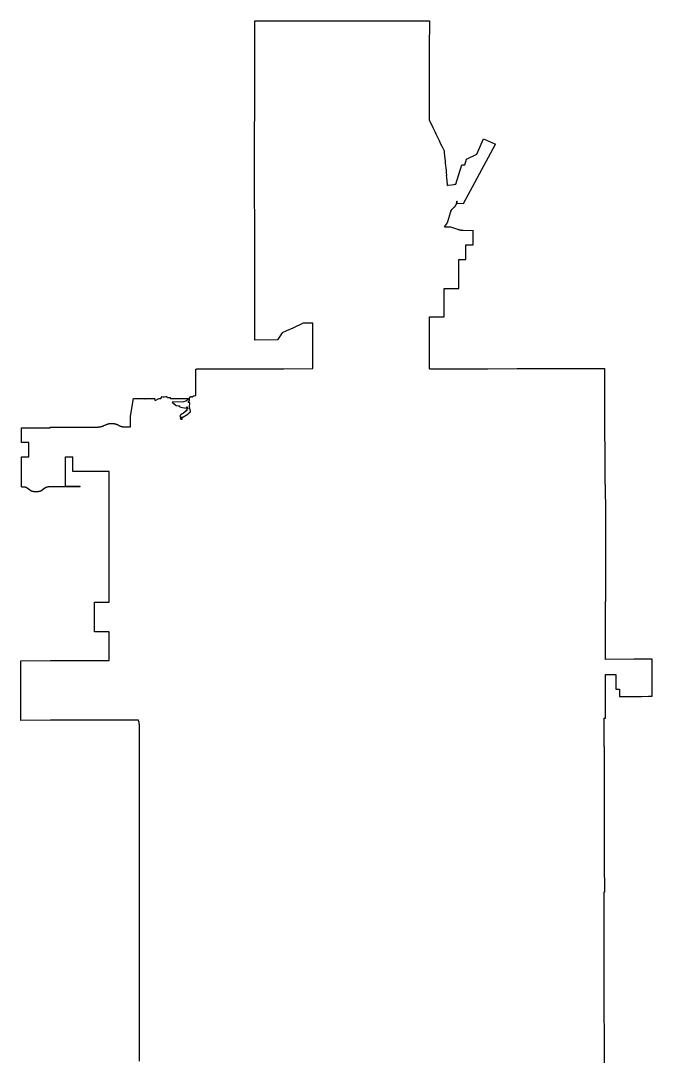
# Model space of a CAD drawing. Extents: x 573230 to 748912, y 867388 to 1055194.
# Drawn here: x 686541 to 743723, y 961424 to 1055194 of the extents above; entities that cross this region are included whole.
import ezdxf

# ---------------------------------------------------------------- set-up
doc = ezdxf.new("R2010")
doc.units = 0
doc.layers.add('4', color=7, linetype='Continuous')

msp = doc.modelspace()

# ---------------------------------------------------------------- linework, layer by layer
at = {"layer": '4'}
for points in [[(707735.429, 1052670.442), (707737.744, 1055177.134)], [(707737.744, 1055177.134), (710344.24, 1055178.143)], [(710344.24, 1055178.143), (712982.529, 1055179.509)], [(712982.529, 1055179.509), (715619.694, 1055181.957)], [(715619.694, 1055181.957), (718259.929, 1055186.005)], [(718259.929, 1055186.005), (723540.4, 1055194.1)], [(723540.4, 1055194.1), (723531.771, 1052701.685)], [(707732.304, 1050033.095), (707735.429, 1052670.442)], [(723531.771, 1052701.685), (723528.739, 1050064.283)], [(707735.012, 1047399.136), (707732.304, 1050033.095)], [(723528.739, 1050064.283), (723531.446, 1047428.465)], [(723531.446, 1047428.465), (723533.17, 1046190.345)], [(707719.569, 1044758.124), (707735.012, 1047399.136)], [(723533.17, 1046190.345), (723724.438, 1045793.327)], [(723724.438, 1045793.327), (723851.612, 1045529.349)], [(707717.8, 1042127.128), (707719.569, 1044758.124)], [(723851.612, 1045529.349), (724032.919, 1045153.008)], [(724032.919, 1045153.008), (724135.015, 1044941.085)], [(724135.015, 1044941.085), (724239.629, 1044723.936)], [(724239.629, 1044723.936), (724357.216, 1044479.859)], [(724357.216, 1044479.859), (724419.798, 1044349.956)], [(724419.798, 1044349.956), (724563.028, 1044052.652)], [(724563.028, 1044052.652), (724662.854, 1043845.441)], [(724662.854, 1043845.441), (724811.726, 1043536.426)], [(726635.731, 1038650.348), (729525.339, 1044010.825)], [(727842.585, 1043121.757), (728452.66, 1044490.057)], [(728452.66, 1044490.057), (729525.339, 1044010.825)], [(724811.726, 1043536.426), (724865.98, 1043423.811)], [(724865.98, 1043423.811), (724882.705, 1043263.682)], [(724882.705, 1043263.682), (724917.401, 1042931.489)], [(724917.401, 1042931.489), (724941.293, 1042702.733)], [(726891.683, 1042648.966), (727842.585, 1043121.757)], [(707719.382, 1039482.418), (707717.8, 1042127.128)], [(724941.293, 1042702.733), (724961.03, 1042513.761)], [(724961.03, 1042513.761), (724984.403, 1042289.978)], [(724984.403, 1042289.978), (725007.257, 1042071.168)], [(725007.257, 1042071.168), (725030.11, 1041852.358)], [(725030.11, 1041852.358), (725046.731, 1041693.224)], [(725933.614, 1040395.967), (726466.827, 1042156.896)], [(726466.827, 1042156.896), (726742.77, 1042157.441)], [(726742.77, 1042157.441), (726891.683, 1042648.966)], [(725046.731, 1041693.224), (725072.701, 1041444.577)], [(725072.701, 1041444.577), (725100.749, 1041176.038)], [(725119.004, 1041002.046), (725100.749, 1041176.038)], [(725186.407, 1040359.616), (725119.004, 1041002.046)], [(725194.544, 1040282.065), (725186.407, 1040359.616)], [(725194.544, 1040282.065), (725256.81, 1040291.661)], [(725256.81, 1040291.661), (725553.22, 1040337.342)], [(725553.22, 1040337.342), (725780.469, 1040372.365)], [(725780.469, 1040372.365), (725834.81, 1040380.74)], [(725834.81, 1040380.74), (725933.614, 1040395.967)], [(707724.897, 1036845.74), (707719.382, 1039482.418)], [(725484.248, 1037923.584), (725485.199, 1037926.826), (725487.868, 1037935.53), (725490.688, 1037944.185), (725493.661, 1037952.789), (725496.785, 1037961.34), (725500.058, 1037969.835), (725503.48, 1037978.271), (725507.049, 1037986.645), (725510.766, 1037994.955), (725514.628, 1038003.199), (725518.634, 1038011.373), (725522.783, 1038019.476), (725527.074, 1038027.505), (725531.505, 1038035.457), (725536.075, 1038043.33), (725540.784, 1038051.121), (725545.628, 1038058.829), (725550.607, 1038066.45), (725555.719, 1038073.982), (725560.963, 1038081.424), (725566.337, 1038088.772), (725571.839, 1038096.024), (725577.467, 1038103.179), (725583.221, 1038110.234), (725589.097, 1038117.186), (725595.095, 1038124.035), (725601.213, 1038130.776), (725607.447, 1038137.409), (725613.798, 1038143.932), (725620.262, 1038150.342), (725626.838, 1038156.637)], [(725626.838, 1038156.637), (725829.585, 1038347.351)], [(725829.585, 1038347.351), (725833.249, 1038350.825), (725840.439, 1038357.809), (725847.517, 1038364.906), (725854.48, 1038372.116), (725861.328, 1038379.436), (725868.058, 1038386.864), (725874.668, 1038394.399), (725881.158, 1038402.039), (725887.524, 1038409.781), (725893.766, 1038417.623), (725899.883, 1038425.565), (725905.871, 1038433.602), (725911.731, 1038441.735), (725917.46, 1038449.96), (725923.057, 1038458.275), (725928.521, 1038466.679), (725933.85, 1038475.169), (725939.042, 1038483.742), (725944.097, 1038492.398), (725949.013, 1038501.133), (725953.79, 1038509.945), (725958.425, 1038518.833), (725962.917, 1038527.793), (725967.266, 1038536.824), (725971.47, 1038545.924), (725975.529, 1038555.089), (725979.44, 1038564.318), (725983.204, 1038573.608), (725986.819, 1038582.957), (725990.285, 1038592.362), (725993.6, 1038601.822), (725996.763, 1038611.333), (725999.774, 1038620.894), (726002.632, 1038630.501), (726005.337, 1038640.153), (726007.887, 1038649.847), (726010.282, 1038659.58), (726012.521, 1038669.35), (726014.604, 1038679.155), (726016.531, 1038688.992), (726018.3, 1038698.858), (726019.911, 1038708.751), (726021.365, 1038718.669), (726022.659, 1038728.608), (726023.795, 1038738.567)], [(726023.795, 1038738.567), (726036.393, 1038857.428)], [(726036.393, 1038857.428), (726070.719, 1038857.514)], [(726057.052, 1038684.008), (726070.719, 1038857.514)], [(726057.052, 1038684.008), (726635.731, 1038650.348)], [(725216.778, 1037007.642), (725484.248, 1037923.584)], [(707726.557, 1034202.619), (707724.897, 1036845.74)], [(724900.199, 1036543.711), (725097.364, 1036782.489)], [(724900.199, 1036543.711), (725198.831, 1036544.386)], [(725097.364, 1036782.489), (725103.697, 1036790.258), (725109.907, 1036798.127), (725115.989, 1036806.093), (725121.944, 1036814.156), (725127.77, 1036822.313), (725133.464, 1036830.562), (725139.026, 1036838.901), (725144.454, 1036847.328), (725149.747, 1036855.84), (725154.904, 1036864.435), (725159.923, 1036873.112), (725164.802, 1036881.868), (725169.541, 1036890.7), (725174.139, 1036899.607), (725178.594, 1036908.586), (725182.905, 1036917.636), (725187.07, 1036926.752), (725191.09, 1036935.935), (725194.963, 1036945.18), (725198.688, 1036954.486), (725202.264, 1036963.85), (725205.689, 1036973.27), (725208.964, 1036982.743), (725212.088, 1036992.268), (725215.059, 1037001.841), (725216.778, 1037007.642)], [(725198.831, 1036544.386), (725464.068, 1036544.985)], [(725464.068, 1036544.985), (726076.684, 1036323.747)], [(726076.684, 1036323.747), (726092.023, 1036318.292), (726107.415, 1036312.989), (726122.859, 1036307.837), (726138.352, 1036302.837), (726153.894, 1036297.99), (726169.482, 1036293.296), (726185.116, 1036288.755), (726200.794, 1036284.368), (726216.514, 1036280.135), (726232.275, 1036276.057), (726248.076, 1036272.134), (726263.914, 1036268.366), (726279.788, 1036264.755), (726295.698, 1036261.299), (726311.64, 1036258), (726327.614, 1036254.858), (726343.618, 1036251.873), (726359.651, 1036249.046), (726375.71, 1036246.376), (726391.796, 1036243.864), (726407.905, 1036241.51), (726424.036, 1036239.315), (726440.188, 1036237.278), (726456.36, 1036235.4), (726472.549, 1036233.682), (726488.754, 1036232.122), (726504.974, 1036230.722), (726521.207, 1036229.481), (726537.451, 1036228.4), (726553.705, 1036227.478), (726569.967, 1036226.717), (726586.236, 1036226.115), (726602.51, 1036225.673), (726612.225, 1036225.485)], [(726612.225, 1036225.485), (727512.135, 1036210.744)], [(727512.77, 1035559.553), (727512.135, 1036210.744)], [(727513.414, 1034899.484), (727512.77, 1035559.553)], [(726852.687, 1034897.776), (727513.414, 1034899.484)], [(726853.384, 1034237.631), (726852.687, 1034897.776)], [(707731.546, 1031563.747), (707726.557, 1034202.619)], [(726193.602, 1033576.162), (726854.246, 1033577.906)], [(726194.494, 1032916.476), (726193.602, 1033576.162)], [(726854.246, 1033577.906), (726853.384, 1034237.631)], [(726196.282, 1031597.108), (726194.494, 1032916.476)], [(707732.655, 1028924.073), (707731.546, 1031563.747)], [(726197.174, 1030937.325), (726196.282, 1031597.108)], [(724876.188, 1030934.107), (726197.174, 1030937.325)], [(724877.124, 1030274.356), (724876.188, 1030934.107)], [(724877.3, 1030150.652), (724877.124, 1030274.356)], [(724878.411, 1029367.199), (724877.3, 1030150.652)], [(707735.896, 1026281.582), (707732.655, 1028924.073)], [(724878.996, 1028954.855), (724878.411, 1029367.199)], [(724879.759, 1028377.132), (724878.996, 1028954.855)], [(712113.219, 1027803.27), (711167.519, 1027369.281)], [(712195.452, 1027802.786), (712113.219, 1027803.27)], [(712607.602, 1027800.359), (712195.452, 1027802.786)], [(712996.628, 1027798.068), (712607.602, 1027800.359)], [(712998.142, 1026293.32), (712996.628, 1027798.068)], [(723558.97, 1028373.95), (724879.759, 1028377.132)], [(723561.924, 1026310.442), (723558.97, 1028373.95)], [(710204.775, 1026927.47), (709776.341, 1026286.275)], [(710596.398, 1027107.189), (710204.775, 1026927.47)], [(711167.519, 1027369.281), (710596.398, 1027107.189)], [(709776.341, 1026286.275), (707735.896, 1026281.582)], [(713000.757, 1023693.688), (712998.142, 1026293.32)], [(723563.749, 1024991.09), (723561.924, 1026310.442)], [(723565.575, 1023671.738), (723563.749, 1024991.09)], [(702400.422, 1023629.247), (702455.422, 1023629.471)], [(702409.49, 1021244.852), (702400.422, 1023629.247)], [(702455.269, 1023669.471), (705096.355, 1023675.549)], [(702455.422, 1023629.471), (702455.269, 1023669.471)], [(705096.355, 1023675.549), (707738.072, 1023681.223)], [(707738.072, 1023681.223), (710360.044, 1023684.988)], [(710360.044, 1023684.988), (713000.757, 1023693.688)], [(723565.575, 1023671.738), (726206.238, 1023678.315)], [(726206.238, 1023678.315), (728848.835, 1023683.842)], [(728848.835, 1023683.842), (731485.728, 1023695.017)], [(731485.728, 1023695.017), (734127.782, 1023696.279)], [(734127.782, 1023696.279), (736767.401, 1023704.737)], [(736767.401, 1023704.737), (739407.876, 1023715.873)], [(739407.876, 1023715.873), (739409.225, 1021076.055)], [(699231.994, 1020994.909), (699358.213, 1021161.497)], [(699358.213, 1021161.497), (699435.365, 1021132.49)], [(699568.602, 1021137.377), (699687.04, 1021162.395)], [(699687.04, 1021162.395), (699690.87, 1021163.122), (699694.727, 1021163.692), (699698.604, 1021164.103), (699702.495, 1021164.354), (699706.392, 1021164.446), (699710.29, 1021164.377), (699714.182, 1021164.149), (699718.062, 1021163.761), (699721.922, 1021163.215), (699725.757, 1021162.51), (699729.559, 1021161.649), (699733.323, 1021160.633), (699737.042, 1021159.463), (699740.71, 1021158.141), (699744.32, 1021156.67), (699747.867, 1021155.052), (699751.345, 1021153.29), (699754.748, 1021151.387), (699758.069, 1021149.346), (699761.305, 1021147.17), (699762.013, 1021146.668)], [(701835.05, 1021032.173), (701835.055, 1021036.762), (701835.22, 1021041.349), (701835.545, 1021045.927), (701836.029, 1021050.491), (701836.672, 1021055.035), (701837.472, 1021059.554), (701838.43, 1021064.042), (701839.544, 1021068.494), (701840.812, 1021072.905), (701842.233, 1021077.269), (701843.806, 1021081.581), (701845.528, 1021085.835), (701847.396, 1021090.027), (701849.41, 1021094.151), (701851.567, 1021098.202), (701853.863, 1021102.175), (701856.297, 1021106.067), (701858.864, 1021109.871), (701861.563, 1021113.583), (701864.389, 1021117.199), (701867.34, 1021120.714), (701870.411, 1021124.124), (701873.6, 1021127.425), (701876.901, 1021130.613), (701880.312, 1021133.684), (701883.828, 1021136.634), (701887.444, 1021139.46), (701891.156, 1021142.158), (701894.961, 1021144.725), (701898.852, 1021147.158), (701902.826, 1021149.454), (701906.878, 1021151.609), (701911.002, 1021153.623), (701915.194, 1021155.491), (701919.448, 1021157.212), (701923.76, 1021158.784), (701928.124, 1021160.205), (701929.436, 1021160.599)], [(701929.436, 1021160.599), (702005.043, 1021161.835)], [(702005.043, 1021161.835), (701992.767, 1021124.845)], [(702042.092, 1021098.212), (702198.55, 1021215.868)], [(702198.55, 1021215.868), (702227.643, 1021237.746)], [(702227.643, 1021237.746), (702233.294, 1021241.995)], [(702233.294, 1021241.995), (702409.49, 1021244.852)], [(696495.129, 1019371.456), (696763.707, 1020996.32)], [(696763.707, 1020996.32), (697181.129, 1020996.174)], [(697181.129, 1020996.174), (697609.217, 1020995.91)], [(697609.217, 1020995.91), (697705.581, 1020995.851)], [(697705.581, 1020995.851), (697752.698, 1020951.642)], [(697752.698, 1020951.642), (697774.371, 1020931.306)], [(697774.371, 1020931.306), (697834.858, 1020995.771)], [(697834.858, 1020995.771), (697986.868, 1020995.677)], [(697986.868, 1020995.677), (698039.439, 1020995.645)], [(698039.439, 1020995.645), (698132.049, 1020995.588)], [(698132.049, 1020995.588), (698299.995, 1020995.485)], [(698299.995, 1020995.485), (698723.374, 1020995.224)], [(698723.374, 1020995.224), (698659.935, 1020915.402)], [(698659.935, 1020915.402), (698714.076, 1020795.017)], [(698714.076, 1020795.017), (699055.638, 1020995.018)], [(699055.638, 1020995.018), (699231.994, 1020994.909)], [(699435.365, 1021132.49), (699439.901, 1021130.87), (699444.489, 1021129.402), (699449.122, 1021128.086), (699453.797, 1021126.926), (699454.471, 1021126.772)], [(699454.471, 1021126.772), (699459.186, 1021125.789), (699463.932, 1021124.964), (699468.702, 1021124.297), (699473.492, 1021123.789), (699478.296, 1021123.44), (699483.109, 1021123.25), (699487.926, 1021123.221), (699492.741, 1021123.352), (699497.549, 1021123.642), (699502.344, 1021124.092), (699507.122, 1021124.701), (699511.877, 1021125.469), (699516.369, 1021126.344)], [(699516.369, 1021126.344), (699568.602, 1021137.377)], [(699762.013, 1021146.668), (699821.646, 1021103.939)], [(699821.646, 1021103.939), (699843.349, 1021088.389)], [(699843.349, 1021088.389), (699847.31, 1021085.649), (699851.361, 1021083.042), (699855.495, 1021080.571), (699859.71, 1021078.239), (699863.999, 1021076.048), (699868.359, 1021074), (699872.785, 1021072.099), (699877.271, 1021070.346), (699881.813, 1021068.742), (699886.406, 1021067.29), (699891.044, 1021065.992), (699895.723, 1021064.848), (699900.437, 1021063.861), (699905.182, 1021063.03), (699906.156, 1021062.88)], [(699906.156, 1021062.88), (699910.93, 1021062.24), (699915.723, 1021061.758), (699920.528, 1021061.437), (699925.342, 1021061.275), (699930.159, 1021061.273), (699931.143, 1021061.292)], [(699931.143, 1021061.292), (699940.729, 1021061.611), (699950.309, 1021062.09), (699957.54, 1021062.558)], [(699957.54, 1021062.558), (699967.102, 1021063.317), (699976.649, 1021064.236), (699986.18, 1021065.314), (699995.692, 1021066.55), (700005.181, 1021067.945), (700014.646, 1021069.499), (700024.084, 1021071.209), (700033.492, 1021073.078), (700042.867, 1021075.102), (700051.863, 1021077.2)], [(700051.863, 1021077.2), (700089.327, 1020994.381)], [(700089.327, 1020994.381), (700099.63, 1020971.606)], [(700099.63, 1020971.606), (700200.633, 1020971.544)], [(700200.633, 1020971.544), (700190.329, 1020994.319)], [(700190.329, 1020994.319), (701769.63, 1020993.345)], [(701292.564, 1020688.414), (700260.612, 1020655.787)], [(700260.612, 1020655.787), (700620.755, 1020350.687)], [(700620.755, 1020350.687), (700835.853, 1020315.512)], [(700835.853, 1020315.512), (700930.796, 1020319.532)], [(700930.796, 1020319.532), (700895.756, 1020248.086)], [(700895.756, 1020248.086), (701033.431, 1020209.319)], [(701493.405, 1020747.286), (701292.564, 1020688.414)], [(701589.289, 1020797.033), (701493.405, 1020747.286)], [(701516.767, 1020109.735), (701588.165, 1020232.78)], [(701588.165, 1020232.78), (701609.555, 1020225.945)], [(701769.63, 1020993.345), (701589.289, 1020797.033)], [(701609.555, 1020225.945), (701609.952, 1020219.851), (701610.509, 1020213.77), (701611.225, 1020207.706), (701612.1, 1020201.662), (701613.133, 1020195.643), (701614.323, 1020189.654), (701615.669, 1020183.698), (701617.172, 1020177.779), (701618.828, 1020171.901), (701620.639, 1020166.069), (701622.601, 1020160.286), (701624.714, 1020154.557), (701626.976, 1020148.885), (701628.228, 1020145.92)], [(701715.862, 1020618.882), (701811.57, 1020796.906)], [(701844.324, 1020582.503), (701715.862, 1020618.882)], [(701811.57, 1020796.906), (701814.276, 1020802.109), (701816.84, 1020807.385), (701819.259, 1020812.728), (701821.531, 1020818.135), (701823.655, 1020823.603), (701825.629, 1020829.126), (701827.451, 1020834.701), (701829.121, 1020840.323), (701830.637, 1020845.989), (701831.998, 1020851.695), (701833.203, 1020857.435), (701834.25, 1020863.206), (701835.14, 1020869.003), (701835.871, 1020874.823), (701836.444, 1020880.66), (701836.857, 1020886.511), (701837.11, 1020892.371), (701837.203, 1020898.235), (701837.175, 1020902.237)], [(701826.585, 1020222.904), (701844.324, 1020582.503)], [(701905.679, 1019843.288), (701826.585, 1020222.904)], [(701835.686, 1020993.304), (701835.05, 1021032.173)], [(701837.175, 1020902.237), (701835.686, 1020993.304)], [(701992.767, 1021124.845), (702042.092, 1021098.212)], [(739409.225, 1021076.055), (739410.996, 1018434.719)], [(696475.254, 1019132.393), (696475.365, 1019147.805), (696475.637, 1019163.216), (696476.069, 1019178.624), (696476.661, 1019194.026), (696477.413, 1019209.421), (696478.324, 1019224.808), (696479.395, 1019240.184), (696480.626, 1019255.548), (696482.016, 1019270.899), (696483.566, 1019286.234), (696485.274, 1019301.553), (696487.142, 1019316.853), (696489.168, 1019332.133), (696491.352, 1019347.391), (696493.695, 1019362.625), (696495.129, 1019371.456)], [(700977.142, 1019439.525), (700936.768, 1019389.995)], [(700936.768, 1019389.995), (701028.871, 1019314.909)], [(701025.213, 1019498.473), (700977.142, 1019439.525)], [(701028.871, 1019314.909), (701024.955, 1019308.347), (701021.177, 1019301.704), (701017.539, 1019294.984), (701014.042, 1019288.189), (701010.689, 1019281.322), (701007.48, 1019274.387), (701004.416, 1019267.386), (701001.5, 1019260.322), (700998.733, 1019253.199), (700996.115, 1019246.02), (700993.648, 1019238.787), (700991.333, 1019231.504), (700989.172, 1019224.174), (700987.164, 1019216.801), (700985.441, 1019209.932)], [(701152.586, 1019601.276), (701025.213, 1019498.473)], [(701033.431, 1020209.319), (701516.767, 1020109.735)], [(701268.23, 1019670.98), (701152.586, 1019601.276)], [(701158.331, 1019254.222), (701674.519, 1019579.354)], [(701510.723, 1019877.231), (701268.23, 1019670.98)], [(701556.769, 1019862.193), (701510.723, 1019877.231)], [(701590.842, 1019857.558), (701556.769, 1019862.193)], [(701672.64, 1020042.74), (701566.365, 1019975.059)], [(701566.365, 1019975.059), (701590.842, 1019857.558)], [(701628.228, 1020145.92), (701672.64, 1020042.74)], [(701674.519, 1019579.354), (701781.36, 1019690.328)], [(701781.36, 1019690.328), (701870.258, 1019746.186)], [(701870.258, 1019746.186), (701905.679, 1019843.288)], [(689217.947, 1018388.387), (691911.943, 1018397.498)], [(689217.953, 1018333.518), (689217.947, 1018388.387)], [(691911.943, 1018397.498), (693492.319, 1018402.814)], [(693492.319, 1018402.814), (693507.169, 1018402.957), (693522.016, 1018403.26), (693536.86, 1018403.722), (693551.697, 1018404.345), (693566.527, 1018405.127), (693581.348, 1018406.069), (693596.158, 1018407.171), (693610.955, 1018408.432), (693625.738, 1018409.853), (693640.504, 1018411.433), (693655.252, 1018413.172), (693669.981, 1018415.069), (693684.689, 1018417.125), (693699.374, 1018419.34), (693714.034, 1018421.712), (693728.667, 1018424.243), (693743.273, 1018426.93), (693757.848, 1018429.776), (693772.392, 1018432.777), (693786.903, 1018435.936), (693801.379, 1018439.25), (693815.819, 1018442.721), (693830.22, 1018446.347), (693844.582, 1018450.127), (693858.901, 1018454.062), (693873.178, 1018458.152), (693887.41, 1018462.394), (693901.595, 1018466.79), (693915.732, 1018471.339), (693929.819, 1018476.039), (693943.855, 1018480.891), (693957.837, 1018485.894), (693971.765, 1018491.048), (693985.637, 1018496.351), (693999.45, 1018501.803), (694013.204, 1018507.403), (694026.897, 1018513.152), (694040.528, 1018519.048), (694054.094, 1018525.09), (694060.229, 1018527.88)], [(694060.229, 1018527.88), (694245.429, 1018612.66)], [(694245.429, 1018612.66), (694258.492, 1018618.552), (694271.621, 1018624.298), (694284.813, 1018629.897), (694298.066, 1018635.349), (694311.38, 1018640.652), (694324.752, 1018645.806), (694338.181, 1018650.81), (694351.665, 1018655.665), (694365.202, 1018660.368), (694378.791, 1018664.92), (694392.43, 1018669.32), (694406.117, 1018673.568), (694419.851, 1018677.662), (694433.629, 1018681.603), (694447.451, 1018685.39), (694461.314, 1018689.022), (694475.217, 1018692.5), (694489.158, 1018695.821), (694503.135, 1018698.987), (694517.146, 1018701.997), (694531.19, 1018704.85), (694545.265, 1018707.546), (694559.37, 1018710.085), (694573.502, 1018712.466), (694587.659, 1018714.69), (694601.841, 1018716.755), (694616.044, 1018718.662), (694630.268, 1018720.41), (694644.511, 1018721.999), (694658.771, 1018723.429), (694673.045, 1018724.699), (694687.333, 1018725.81), (694701.632, 1018726.762), (694715.942, 1018727.554), (694730.259, 1018728.186), (694744.582, 1018728.658), (694758.91, 1018728.971), (694773.24, 1018729.123), (694787.571, 1018729.115), (694801.901, 1018728.948), (694816.228, 1018728.62), (694830.551, 1018728.132), (694844.867, 1018727.485), (694859.176, 1018726.678), (694873.474, 1018725.711), (694887.761, 1018724.584), (694902.034, 1018723.298), (694916.292, 1018721.853), (694930.533, 1018720.249), (694944.755, 1018718.486), (694958.957, 1018716.564), (694973.136, 1018714.483), (694987.291, 1018712.245), (695001.421, 1018709.849), (695015.522, 1018707.295), (695029.594, 1018704.583), (695043.636, 1018701.715), (695057.644, 1018698.69), (695071.617, 1018695.51), (695085.555, 1018692.173), (695099.454, 1018688.681), (695113.313, 1018685.034), (695127.13, 1018681.232), (695140.905, 1018677.276), (695154.634, 1018673.167), (695168.317, 1018668.905), (695181.951, 1018664.49), (695195.535, 1018659.924), (695209.067, 1018655.206), (695222.546, 1018650.337), (695235.969, 1018645.318), (695249.336, 1018640.149), (695262.644, 1018634.832), (695275.892, 1018629.366), (695289.078, 1018623.753), (695302.2, 1018617.993), (695315.258, 1018612.087), (695328.248, 1018606.035), (695341.17, 1018599.839), (695354.023, 1018593.499), (695365.598, 1018587.636)], [(695365.598, 1018587.636), (695457.175, 1018540.66)], [(695457.175, 1018540.66), (695469.407, 1018534.472), (695481.706, 1018528.431), (695494.076, 1018522.534), (695506.513, 1018516.782), (695519.017, 1018511.175), (695531.586, 1018505.715), (695544.217, 1018500.402), (695556.91, 1018495.237), (695569.662, 1018490.22), (695582.471, 1018485.353), (695595.337, 1018480.635), (695608.257, 1018476.068), (695621.229, 1018471.652), (695634.252, 1018467.388), (695647.324, 1018463.277), (695660.443, 1018459.318), (695673.607, 1018455.512), (695686.815, 1018451.861), (695700.064, 1018448.364), (695713.354, 1018445.022), (695726.681, 1018441.835), (695740.045, 1018438.805), (695753.444, 1018435.93), (695766.875, 1018433.212), (695780.336, 1018430.651), (695793.827, 1018428.248), (695807.345, 1018426.002), (695820.888, 1018423.914), (695834.455, 1018421.984), (695848.043, 1018420.213), (695861.652, 1018418.601), (695875.277, 1018417.147), (695888.919, 1018415.853), (695902.576, 1018414.718), (695916.244, 1018413.743), (695929.923, 1018412.928), (695943.611, 1018412.272), (695957.305, 1018411.776), (695971.004, 1018411.44), (695984.706, 1018411.264), (695996.121, 1018411.239)], [(695996.121, 1018411.239), (696475.212, 1018412.851)], [(696475.212, 1018412.851), (696474.653, 1018433.817), (696474.254, 1018454.787), (696474.015, 1018475.76), (696473.936, 1018496.734), (696473.94, 1018501.385)], [(696473.94, 1018501.385), (696475.254, 1019132.393)], [(700985.441, 1019209.932), (700984.091, 1019204.662), (700982.587, 1019199.434), (700980.93, 1019194.252), (700979.121, 1019189.121), (700977.162, 1019184.045), (700975.054, 1019179.03), (700974.31, 1019177.351)], [(700974.31, 1019177.351), (701001.674, 1019165.053)], [(701001.674, 1019165.053), (701036.698, 1019111.401)], [(701036.698, 1019111.401), (701111.493, 1019119.681)], [(701111.493, 1019119.681), (701117.656, 1019120.292), (701123.834, 1019120.743), (701130.02, 1019121.035), (701136.213, 1019121.167), (701142.406, 1019121.138), (701148.597, 1019120.95), (701154.781, 1019120.602), (701160.954, 1019120.095), (701167.112, 1019119.428), (701168.906, 1019119.203)], [(701148.261, 1019123.751), (701158.331, 1019254.222)], [(701168.15, 1019125.953), (701148.261, 1019123.751)], [(701168.906, 1019119.203), (701168.15, 1019125.953)], [(739410.996, 1018434.719), (739413, 1015794.002)], [(686606.165, 1018333.334), (689217.953, 1018333.518)], [(686606.99, 1017011.546), (686606.165, 1018333.334)], [(687269.761, 1017012.07), (686606.99, 1017011.546)], [(687270.411, 1015690.761), (687269.761, 1017012.07)], [(686607.647, 1013044.896), (686607.815, 1015689.759)], [(686607.815, 1015689.759), (687270.411, 1015690.761)], [(690584.611, 1015695.834), (691247.816, 1015696.868)], [(690584.866, 1013052.524), (690584.611, 1015695.834)], [(691247.887, 1014375.41), (691247.816, 1015696.868)], [(739413, 1015794.002), (739416.47, 1013184.195)], [(691911.037, 1014376.641), (691247.887, 1014375.41)], [(694552.846, 1014386.381), (691911.037, 1014376.641)], [(694552.797, 1013065.656), (694552.846, 1014386.381)], [(686607.657, 1012999.897), (686607.647, 1013044.896)], [(686607.657, 1012999.897), (686807.729, 1013000.257)], [(686807.729, 1013000.257), (686815.554, 1013000.214), (686824.803, 1013000.015), (686834.048, 1012999.657), (686843.286, 1012999.138), (686852.513, 1012998.46), (686861.727, 1012997.623), (686870.925, 1012996.626), (686880.104, 1012995.47), (686889.262, 1012994.156), (686898.397, 1012992.684), (686907.504, 1012991.054), (686916.581, 1012989.266), (686925.627, 1012987.322), (686934.637, 1012985.222), (686943.61, 1012982.967), (686952.542, 1012980.556), (686961.432, 1012977.991), (686970.275, 1012975.274), (686979.071, 1012972.403), (686987.815, 1012969.381), (686996.506, 1012966.208), (687005.141, 1012962.885), (687013.717, 1012959.414), (687022.231, 1012955.794), (687030.682, 1012952.028), (687039.067, 1012948.117), (687047.382, 1012944.061), (687055.626, 1012939.862), (687063.796, 1012935.521), (687071.89, 1012931.039), (687079.906, 1012926.418), (687087.84, 1012921.659), (687095.69, 1012916.763), (687103.455, 1012911.733), (687111.132, 1012906.569), (687118.718, 1012901.273), (687126.212, 1012895.846), (687133.61, 1012890.291)], [(687133.61, 1012890.291), (687375.442, 1012705.422)], [(688492.13, 1012707.441), (688733.268, 1012893.165)], [(688733.268, 1012893.165), (688739.509, 1012897.9), (688746.968, 1012903.373), (688754.521, 1012908.716), (688762.165, 1012913.928), (688769.898, 1012919.007), (688777.718, 1012923.952), (688785.622, 1012928.761), (688793.608, 1012933.432), (688801.674, 1012937.964), (688809.817, 1012942.356), (688818.035, 1012946.607), (688826.325, 1012950.715), (688834.684, 1012954.679), (688843.111, 1012958.498), (688851.603, 1012962.171), (688860.157, 1012965.696), (688868.771, 1012969.073), (688877.442, 1012972.3), (688886.167, 1012975.377), (688894.944, 1012978.303), (688903.771, 1012981.076), (688912.644, 1012983.696), (688921.561, 1012986.163), (688930.519, 1012988.475), (688939.516, 1012990.631), (688948.549, 1012992.632), (688957.616, 1012994.476), (688966.712, 1012996.163), (688975.837, 1012997.693), (688984.987, 1012999.064), (688994.159, 1013000.277), (689003.35, 1013001.332), (689012.559, 1013002.227), (689021.782, 1013002.963), (689031.016, 1013003.539), (689040.258, 1013003.956), (689049.507, 1013004.212), (689058.758, 1013004.309)], [(689058.758, 1013004.309), (689258.768, 1013004.669)], [(689258.768, 1013004.669), (689298.777, 1013004.755)], [(689298.777, 1013004.755), (691911.024, 1013010.381)], [(690584.866, 1013052.524), (691071.71, 1013053.572)], [(691071.71, 1013053.572), (691247.959, 1013053.952)], [(691247.959, 1013053.952), (691911.053, 1013055.38)], [(691911.024, 1013010.381), (691911.053, 1013055.38)], [(694550.91, 1010422.699), (694552.797, 1013065.656)], [(739416.47, 1013184.195), (739471.48, 1013184.445)], [(739471.48, 1013184.445), (739474.218, 1010510.933)], [(687375.442, 1012705.422), (687382.679, 1012699.973), (687390.758, 1012694.08), (687398.93, 1012688.317), (687407.194, 1012682.686), (687415.546, 1012677.187), (687423.986, 1012671.823), (687432.51, 1012666.594), (687441.117, 1012661.503), (687449.804, 1012656.55), (687458.569, 1012651.736), (687467.41, 1012647.064), (687476.325, 1012642.533), (687485.311, 1012638.146), (687494.366, 1012633.903), (687503.488, 1012629.805), (687512.674, 1012625.854), (687521.922, 1012622.05), (687531.23, 1012618.395), (687540.596, 1012614.89), (687550.016, 1012611.534), (687559.488, 1012608.33), (687569.011, 1012605.277), (687578.581, 1012602.378), (687588.197, 1012599.631), (687597.855, 1012597.039), (687607.553, 1012594.602), (687617.289, 1012592.321), (687627.061, 1012590.195), (687636.865, 1012588.226), (687646.699, 1012586.414), (687656.562, 1012584.76), (687666.449, 1012583.264), (687676.359, 1012581.926), (687686.289, 1012580.747), (687696.237, 1012579.727), (687706.2, 1012578.866), (687716.175, 1012578.164), (687726.16, 1012577.623), (687736.153, 1012577.241), (687746.15, 1012577.019), (687756.15, 1012576.957)], [(687756.15, 1012576.957), (688111.889, 1012577.6)], [(688111.889, 1012577.6), (688120.948, 1012577.682), (688130.945, 1012577.925), (688140.937, 1012578.328), (688150.921, 1012578.891), (688160.894, 1012579.613), (688170.855, 1012580.495), (688180.801, 1012581.536), (688190.729, 1012582.737), (688200.636, 1012584.095), (688210.52, 1012585.612), (688220.379, 1012587.288), (688230.209, 1012589.12), (688240.009, 1012591.11), (688249.776, 1012593.256), (688259.507, 1012595.558), (688269.201, 1012598.016), (688278.853, 1012600.628), (688288.463, 1012603.394), (688298.027, 1012606.314), (688307.543, 1012609.387), (688317.009, 1012612.611), (688326.422, 1012615.986), (688335.78, 1012619.512), (688345.08, 1012623.187), (688354.32, 1012627.01), (688363.498, 1012630.98), (688372.612, 1012635.097), (688381.658, 1012639.359), (688390.634, 1012643.766), (688399.54, 1012648.315), (688408.371, 1012653.006), (688417.126, 1012657.838), (688425.803, 1012662.81), (688434.399, 1012667.919), (688442.912, 1012673.166), (688451.34, 1012678.548), (688459.681, 1012684.064), (688467.932, 1012689.713), (688476.092, 1012695.493), (688484.159, 1012701.403), (688492.13, 1012707.441)], [(694547.673, 1007780.7), (694550.91, 1010422.699)], [(739474.218, 1010510.933), (739477.331, 1007869.956)], [(694545.801, 1005141.135), (694547.673, 1007780.7)], [(739477.331, 1007869.956), (739480.484, 1005229.192)], [(739480.484, 1005229.192), (739481.097, 1002589.863)], [(694543.908, 1002537.809), (694545.801, 1005141.135)], [(693221.95, 999851.66), (693224.265, 1002534.126)], [(693224.265, 1002534.126), (694543.908, 1002537.809)], [(739482.435, 999949.764), (739481.097, 1002589.863)], [(694543.986, 999857.97), (693221.95, 999851.66)], [(694542.311, 997269.815), (694543.986, 999857.97)], [(739484.981, 997364.347), (739482.435, 999949.764)], [(686547.876, 994548.967), (686549.646, 997246.159)], [(686549.646, 997246.159), (689250.793, 997252.405)], [(689250.793, 997252.405), (691896.023, 997260.962)], [(691896.023, 997260.962), (694542.311, 997269.815)], [(742067.13, 997370.772), (739484.981, 997364.347)], [(743715.884, 997374.666), (742067.13, 997370.772)], [(743716.228, 997219.667), (743715.884, 997374.666)], [(743718.932, 995999.871), (743716.228, 997219.667)], [(739486.166, 995988.324), (740090.545, 995989.995)], [(739487.296, 994667.302), (739486.166, 995988.324)], [(740090.545, 995989.995), (740420.905, 995990.908)], [(740420.905, 995990.908), (740423.169, 994670.146)], [(743721.857, 994680.076), (743718.932, 995999.871)], [(686541.352, 991841.181), (686547.876, 994548.967)], [(739489.346, 992026.242), (739487.296, 994667.302)], [(740423.169, 994670.146), (740752.188, 994671.146)], [(740752.188, 994671.146), (740753.294, 994010.818)], [(740753.294, 994010.818), (741413.082, 994012.791)], [(741413.082, 994012.791), (741742.976, 994013.776)], [(741742.976, 994013.776), (742072.871, 994014.762)], [(742072.871, 994014.762), (742733.033, 994016.86)], [(742733.033, 994016.86), (743393.196, 994018.96)], [(743393.196, 994018.96), (743723.277, 994020.009)], [(743723.277, 994020.009), (743721.857, 994680.076)], [(689243.34, 991849.287), (686541.352, 991841.181)], [(691889.452, 991854.901), (689243.34, 991849.287)], [(694536.12, 991864.426), (691889.452, 991854.901)], [(697217.014, 991874.076), (694536.12, 991864.426)], [(697289.64, 991294.314), (697289.566, 991313.055), (697289.337, 991331.659), (697288.954, 991350.261), (697288.415, 991368.859), (697287.721, 991387.454), (697286.872, 991406.038), (697285.867, 991424.618), (697284.707, 991443.188), (697283.392, 991461.747), (697281.922, 991480.296), (697280.297, 991498.831), (697278.517, 991517.351), (697276.583, 991535.857), (697274.494, 991554.345), (697272.25, 991572.816), (697269.853, 991591.266), (697267.3, 991609.696), (697264.595, 991628.106), (697261.736, 991646.489), (697258.723, 991664.85), (697255.556, 991683.185), (697252.237, 991701.494), (697248.765, 991719.771), (697245.126, 991738.095), (697243.464, 991746.204), (697217.014, 991874.076)], [(697289.179, 989673.776), (697289.64, 991294.314)], [(739357.875, 992025.868), (739489.346, 992026.242)], [(739361.603, 989480.907), (739357.875, 992025.868)], [(697288.341, 987032.943), (697289.179, 989673.776)], [(739361.603, 989480.907), (739364.412, 986842.425)], [(697288.4, 984391.825), (697288.341, 987032.943)], [(739364.412, 986842.425), (739369.123, 984201.315)], [(697288.652, 981751.144), (697288.4, 984391.825)], [(739369.123, 984201.315), (739375.601, 981559.635)], [(697288.291, 979110.75), (697288.652, 981751.144)], [(739375.601, 981559.635), (739380.927, 978915.354)], [(697287.746, 976470.102), (697288.291, 979110.75)], [(739380.927, 978915.354), (739384.369, 976274.091)], [(697297.746, 976470.104), (697287.746, 976470.102)], [(697299.343, 973829.473), (697297.746, 976470.104)], [(739384.369, 976274.091), (739329.369, 976273.692)], [(739329.369, 976273.692), (739339.048, 973634.804)], [(697300.817, 971189.184), (697299.343, 973829.473)], [(739339.048, 973634.804), (739343.033, 970998.92)], [(697302.293, 968549.056), (697300.817, 971189.184)], [(739343.033, 970998.92), (739343.239, 968359.887)], [(697303.913, 965906.863), (697302.293, 968549.056)], [(739343.239, 968359.887), (739348.594, 965709.188)], [(697296.518, 963266.634), (697303.913, 965906.863)], [(739348.594, 965709.188), (739351.686, 963079.704)], [(697301.886, 961871.148), (697296.518, 963266.634)], [(739351.686, 963079.704), (739352.326, 960447.626)], [(697295.329, 960976.269), (697291.886, 961871.171)], [(697291.886, 961871.171), (697301.886, 961871.148)]]:
    msp.add_lwpolyline(points, dxfattribs=at)

doc.saveas('drawing.dxf')
